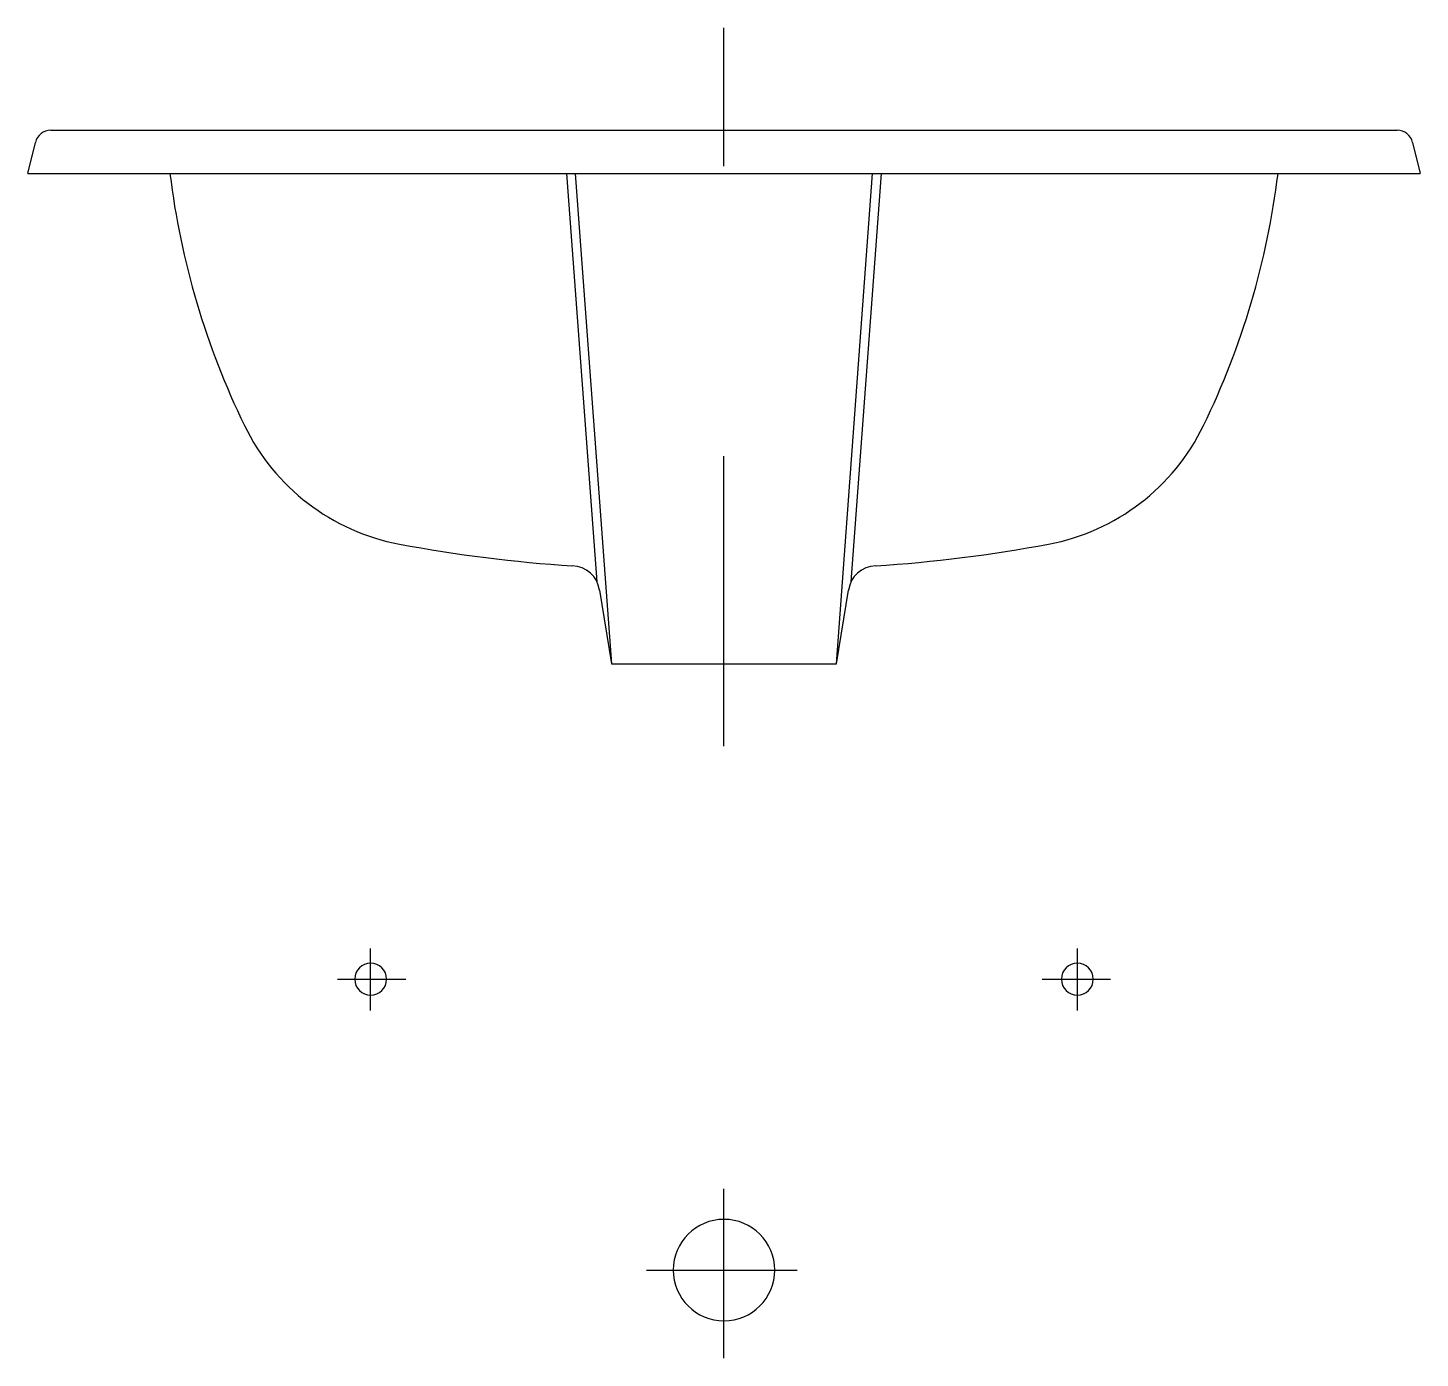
# Model space of a CAD drawing. Extents: x -1009.343 to -1008.863, y 898.827 to 899.286.
import ezdxf

# ---------------------------------------------------------------- set-up
doc = ezdxf.new("R2010")
doc.units = 0
doc.header["$LTSCALE"] = 0.2
doc.header["$MEASUREMENT"] = 0
doc.linetypes.add('AXES', pattern=[0.54, 0.3, -0.08, 0.08, -0.08])
doc.linetypes.add('CONTINU', pattern=[0])
doc.layers.get('0').update_dxf_attribs({"linetype": 'CONTINUOUS'})
doc.layers.add('DECA_EIXOS', color=5, linetype='AXES')

msp = doc.modelspace()

# ---------------------------------------------------------------- linework, layer by layer
at = {"linetype": 'CONTINU'}
for points in [[(-1009.34284, 899.23537), (-1009.34024, 899.24616)], [(-1009.33489, 899.25037), (-1008.87078, 899.25037)], [(-1008.86543, 899.24616), (-1008.86284, 899.23537)], [(-1009.34284, 899.23537), (-1008.86284, 899.23537)], [(-1009.15709, 899.23537), (-1009.14668, 899.09467)], [(-1009.15409, 899.23537), (-1009.14159, 899.06637)], [(-1009.06409, 899.06637), (-1009.05159, 899.23537)], [(-1009.05899, 899.09467), (-1009.04859, 899.23537)], [(-1009.14575, 899.09181), (-1009.14159, 899.06637)], [(-1009.06409, 899.06637), (-1009.05992, 899.09181)], [(-1009.14159, 899.06637), (-1009.06409, 899.06637)], [(-1009.10284, 898.82695), (-1009.10284, 898.88531)]]:
    msp.add_lwpolyline(points, dxfattribs=at)
for points in [[(-1009.33489, 899.25037, 0.346648), (-1009.34024, 899.24616)], [(-1008.86543, 899.24616, 0.346661), (-1008.87078, 899.25037)], [(-1009.29384, 899.23537, 0.08291), (-1009.26816, 899.14851)], [(-1008.93751, 899.14851, 0.08291), (-1008.91184, 899.23537)], [(-1009.26816, 899.14851, 0.237745), (-1009.21472, 899.10764)], [(-1008.99095, 899.10764, 0.237635), (-1008.93751, 899.14851)], [(-1009.21472, 899.10764, 0.031733), (-1009.15502, 899.10018)], [(-1009.05066, 899.10018, 0.031733), (-1008.99095, 899.10764)], [(-1009.14575, 899.09181, 0.356048), (-1009.15502, 899.10018)], [(-1009.05066, 899.10018, 0.355968), (-1009.05992, 899.09181)], [(-1009.22465, 898.96312, 1), (-1009.22465, 898.95212)], [(-1009.22465, 898.95212, 1), (-1009.22465, 898.96312)], [(-1008.98102, 898.96312, 1), (-1008.98102, 898.95212)], [(-1008.98102, 898.95212, 1), (-1008.98102, 898.96312)], [(-1009.10284, 898.87481, 1), (-1009.10284, 898.83981)], [(-1009.10284, 898.83981, 1), (-1009.10284, 898.87481)]]:
    msp.add_lwpolyline(points, format="xyb", dxfattribs=at)
for points in [[(-1009.22465, 898.94687), (-1009.22465, 898.96823)], [(-1008.98102, 898.94687), (-1008.98102, 898.96823)], [(-1009.23607, 898.95762), (-1009.21253, 898.95762)], [(-1008.99314, 898.95762), (-1008.9696, 898.95762)]]:
    msp.add_lwpolyline(points)
at = {"layer": 'DECA_EIXOS'}
for points in [[(-1009.10284, 899.03794), (-1009.10284, 899.28565)], [(-1009.12957, 898.85731), (-1009.07761, 898.85731)]]:
    msp.add_lwpolyline(points, dxfattribs=at)

doc.saveas('drawing.dxf')
